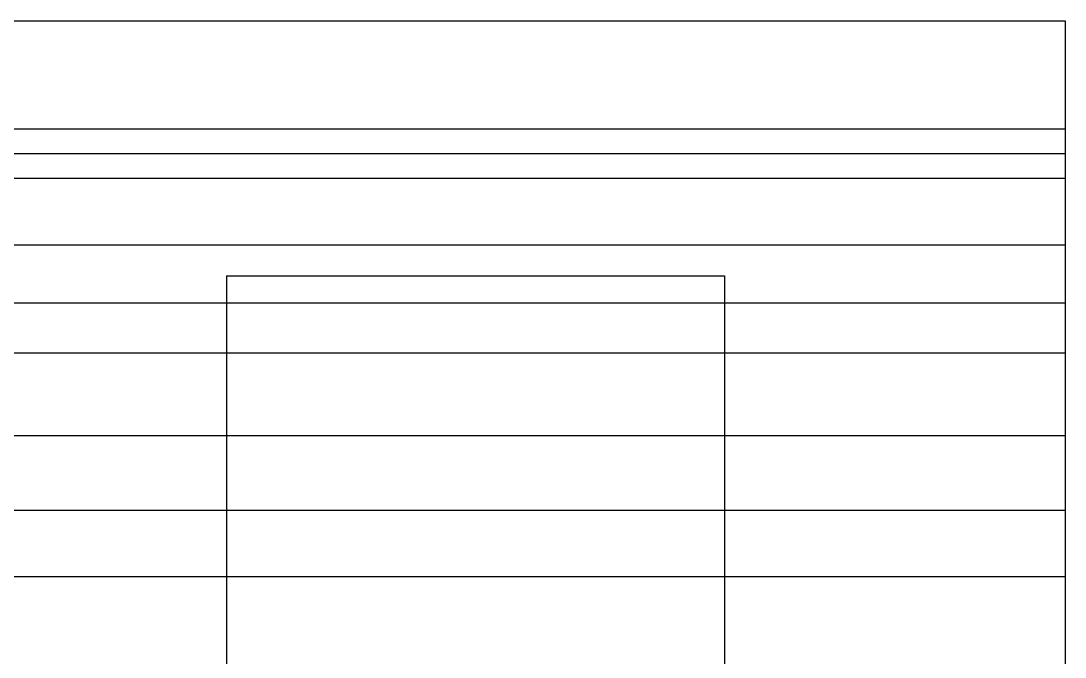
# Model space of a CAD drawing. Header units: inches. Extents: x 0 to 11.7, y 0 to 8.3.
# Drawn here: x 4.1144 to 4.362, y 3.9031 to 4.0541 of the extents above; entities that cross this region are included whole.
import ezdxf

# ---------------------------------------------------------------- set-up
doc = ezdxf.new("R2010")
doc.units = ezdxf.units.IN
doc.header["$LTSCALE"] = 0.64311
doc.header["$MEASUREMENT"] = 0
doc.layers.get('0').update_dxf_attribs({"linetype": 'CONTINUOUS'})

msp = doc.modelspace()

# ---------------------------------------------------------------- linework, layer by layer
at = {"color": 7, "linetype": 'CONTINUOUS'}
for p, q in [((1.21241, 4.05412), (4.36202, 4.05412)), ((4.36202, 4.05412), (4.36202, 3.07381)), ((1.21241, 4.02853), (4.36202, 4.02853)), ((1.21241, 4.02263), (4.36202, 4.02263)), ((4.36202, 4.01672), (1.21241, 4.01672)), ((1.21241, 4.00097), (4.36202, 4.00097)), ((4.16315, 3.99363), (4.28126, 3.99363)), ((4.16315, 3.99363), (4.16315, 3.12685)), ((4.28126, 3.99363), (4.28126, 3.12685)), ((1.21241, 3.98719), (4.36202, 3.98719)), ((1.21241, 3.97538), (4.36202, 3.97538)), ((1.21241, 3.9557), (4.36202, 3.9557)), ((1.21241, 3.93798), (4.36202, 3.93798)), ((1.21241, 3.92223), (4.36202, 3.92223))]:
    msp.add_line(p, q, dxfattribs=at)

doc.saveas('drawing.dxf')
